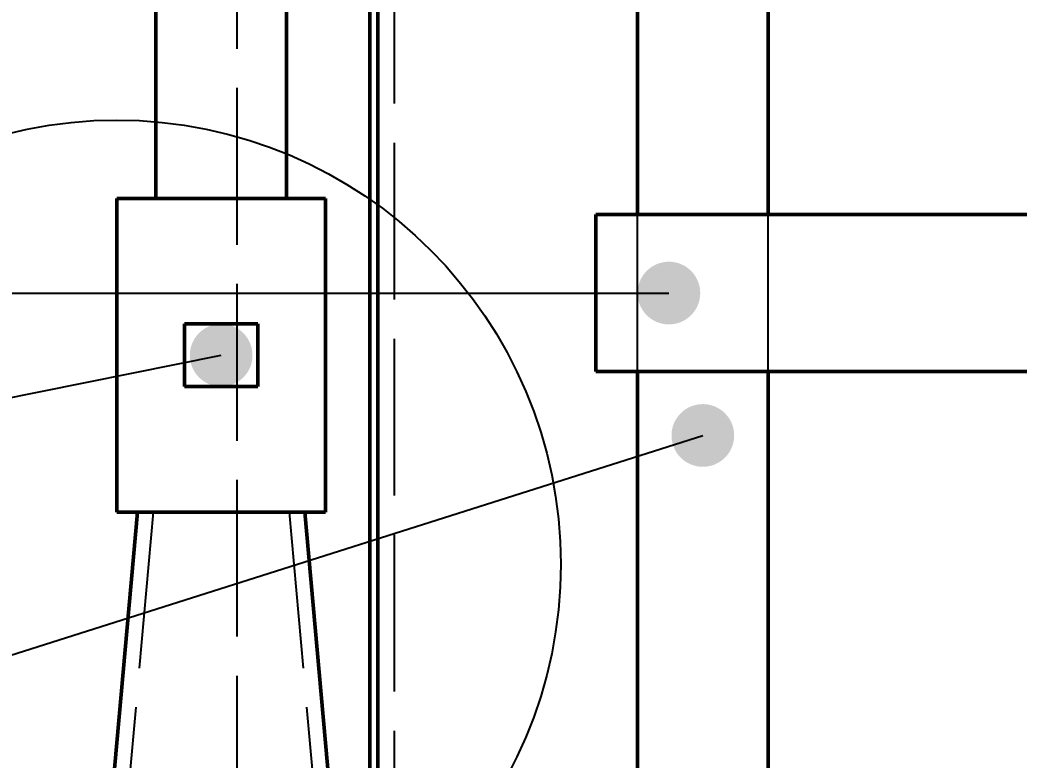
# Model space of a CAD drawing. Header units: millimetres. Extents: x 0 to 420, y 0 to 297.
# Drawn here: x 66.07 to 85.2, y 183.64 to 197.8 of the extents above; entities that cross this region are included whole.
import ezdxf

# ---------------------------------------------------------------- set-up
doc = ezdxf.new("R2010")
doc.units = ezdxf.units.MM
doc.linetypes.add('ISO02-TRAZOS', pattern=[3.75, 3, -0.75])
for name, color, linetype, lineweight in [('01-VISIBLE', 7, 'CONTINUOUS', 50), ('02-OCULTA', 4, 'ISO02-TRAZOS', 25), ('04-COTA', 3, 'CONTINUOUS', 25), ('08-FINA', 5, 'CONTINUOUS', 25)]:
    doc.layers.add(name, color=color, linetype=linetype, lineweight=lineweight)
doc.styles.add('ISO3098', font='isocpeur.ttf')
doc.dimstyles.new('FLAMA-ISO', dxfattribs={"dimtxt": 3.5, "dimasz": 3, "dimexe": 2, "dimexo": 1, "dimgap": 1, "dimtad": 1, "dimdec": 1, "dimtxsty": 'ISO3098', "dimcen": 2.5, "dimclrd": 3, "dimclre": 3, "dimclrt": 3, "dimazin": 3, "dimtfac": 1, "dimtmove": 0, "dimatfit": 3, "dimlwd": 25, "dimlwe": 25})

msp = doc.modelspace()

# ---------------------------------------------------------------- hatches: boundary and pattern name
at = {"layer": '08-FINA'}
h = msp.add_hatch(color=7, dxfattribs=at)
h.dxf.hatch_style = 1
edge = h.paths.add_edge_path()
edge.add_arc((78.496, 192.575), 0.6, 0, 360)
h = msp.add_hatch(color=7, dxfattribs=at)
h.dxf.hatch_style = 1
edge = h.paths.add_edge_path()
edge.add_arc((69.925, 191.385), 0.6, 0, 360)
h = msp.add_hatch(color=7, dxfattribs=at)
h.dxf.hatch_style = 1
edge = h.paths.add_edge_path()
edge.add_arc((79.146, 189.85), 0.6, 0, 360)

# ---------------------------------------------------------------- linework, layer by layer
at = {"layer": '01-VISIBLE'}
for p, q in [((68.675, 216.17), (68.675, 194.385)), ((71.175, 206.105), (71.175, 194.385)), ((72.77, 180.525), (72.77, 206.105)), ((72.925, 180.525), (72.925, 206.105)), ((77.896, 194.075), (77.896, 205.431)), ((80.396, 194.075), (80.396, 205.431)), ((67.925, 188.385), (67.925, 194.385)), ((67.925, 194.385), (71.925, 194.385)), ((71.925, 188.385), (71.925, 194.385)), ((77.096, 191.075), (77.096, 194.075)), ((77.096, 194.075), (96.404, 194.075)), ((69.225, 191.985), (70.625, 191.985)), ((69.225, 190.785), (69.225, 191.985)), ((70.625, 190.785), (70.625, 191.985)), ((77.096, 191.075), (96.404, 191.075)), ((77.896, 179.72), (77.896, 191.075)), ((80.396, 179.72), (80.396, 191.075)), ((69.225, 190.785), (70.625, 190.785)), ((68.325, 188.385), (66.525, 168.385)), ((67.925, 188.385), (71.925, 188.385)), ((71.525, 188.385), (72.232, 180.525))]:
    msp.add_line(p, q, dxfattribs=at)
at = {"layer": '02-OCULTA'}
for p, q in [((70.23, 171), (70.23, 220.657)), ((73.245, 166.2), (73.245, 206.8)), ((67.925, 188.385), (67.925, 194.385)), ((67.925, 194.385), (71.925, 194.385)), ((71.925, 188.385), (71.925, 194.385)), ((77.096, 191.075), (77.096, 194.075)), ((77.096, 194.075), (85.75, 194.075)), ((77.896, 191.075), (77.896, 194.075)), ((80.396, 191.075), (80.396, 194.075)), ((69.225, 191.985), (70.625, 191.985)), ((69.225, 190.785), (69.225, 191.985)), ((70.625, 190.785), (70.625, 191.985)), ((77.096, 191.075), (85.75, 191.075)), ((69.225, 190.785), (70.625, 190.785)), ((68.625, 188.385), (66.825, 168.385)), ((67.925, 188.385), (71.925, 188.385)), ((71.225, 188.385), (73.025, 168.385))]:
    msp.add_line(p, q, dxfattribs=at)
for points in [[(71.175, 194.385), (71.125, 194.385), (71.075, 194.385), (71.025, 194.385), (70.975, 194.385), (70.925, 194.385), (70.875, 194.385), (70.825, 194.385), (70.775, 194.385), (70.725, 194.385), (70.675, 194.385), (70.625, 194.385), (70.575, 194.385), (70.525, 194.385), (70.475, 194.385), (70.425, 194.385), (70.375, 194.385), (70.325, 194.385), (70.275, 194.385), (70.225, 194.385), (70.175, 194.385), (70.125, 194.385), (70.075, 194.385), (70.025, 194.385), (69.975, 194.385), (69.925, 194.385), (69.875, 194.385), (69.825, 194.385), (69.775, 194.385), (69.725, 194.385), (69.675, 194.385), (69.625, 194.385), (69.575, 194.385), (69.525, 194.385), (69.475, 194.385), (69.425, 194.385), (69.375, 194.385), (69.325, 194.385), (69.275, 194.385), (69.225, 194.385), (69.175, 194.385), (69.125, 194.385), (69.075, 194.385), (69.025, 194.385), (68.975, 194.385), (68.925, 194.385), (68.875, 194.385), (68.825, 194.385), (68.775, 194.385), (68.725, 194.385), (68.675, 194.385)], [(68.675, 194.385), (68.725, 194.385), (68.775, 194.385), (68.825, 194.385), (68.875, 194.385), (68.925, 194.385), (68.975, 194.385), (69.025, 194.385), (69.075, 194.385), (69.125, 194.385), (69.175, 194.385), (69.225, 194.385), (69.275, 194.385), (69.325, 194.385), (69.375, 194.385), (69.425, 194.385), (69.475, 194.385), (69.525, 194.385), (69.575, 194.385), (69.625, 194.385), (69.675, 194.385), (69.725, 194.385), (69.775, 194.385), (69.825, 194.385), (69.875, 194.385), (69.925, 194.385), (69.975, 194.385), (70.025, 194.385), (70.075, 194.385), (70.125, 194.385), (70.175, 194.385), (70.225, 194.385), (70.275, 194.385), (70.325, 194.385), (70.375, 194.385), (70.425, 194.385), (70.475, 194.385), (70.525, 194.385), (70.575, 194.385), (70.625, 194.385), (70.675, 194.385), (70.725, 194.385), (70.775, 194.385), (70.825, 194.385), (70.875, 194.385), (70.925, 194.385), (70.975, 194.385), (71.025, 194.385), (71.075, 194.385), (71.125, 194.385), (71.175, 194.385)], [(68.325, 188.385), (68.375, 188.385), (68.425, 188.385), (68.475, 188.385), (68.525, 188.385), (68.575, 188.385), (68.625, 188.385), (68.675, 188.385), (68.725, 188.385), (68.775, 188.385), (68.825, 188.385), (68.875, 188.385), (68.925, 188.385), (68.975, 188.385), (69.025, 188.385), (69.075, 188.385), (69.125, 188.385), (69.175, 188.385), (69.225, 188.385), (69.275, 188.385), (69.325, 188.385), (69.375, 188.385), (69.425, 188.385), (69.475, 188.385), (69.525, 188.385), (69.575, 188.385), (69.625, 188.385), (69.675, 188.385), (69.725, 188.385), (69.775, 188.385), (69.825, 188.385), (69.875, 188.385), (69.925, 188.385), (69.975, 188.385), (70.025, 188.385), (70.075, 188.385), (70.125, 188.385), (70.175, 188.385), (70.225, 188.385), (70.275, 188.385), (70.325, 188.385), (70.375, 188.385), (70.425, 188.385), (70.475, 188.385), (70.525, 188.385), (70.575, 188.385), (70.625, 188.385), (70.675, 188.385), (70.725, 188.385), (70.775, 188.385), (70.825, 188.385), (70.875, 188.385), (70.925, 188.385), (70.975, 188.385), (71.025, 188.385), (71.075, 188.385), (71.125, 188.385), (71.175, 188.385), (71.225, 188.385), (71.275, 188.385), (71.325, 188.385), (71.375, 188.385), (71.425, 188.385), (71.475, 188.385), (71.525, 188.385)], [(71.525, 188.385), (71.475, 188.385), (71.425, 188.385), (71.375, 188.385), (71.325, 188.385), (71.275, 188.385), (71.225, 188.385), (71.175, 188.385), (71.125, 188.385), (71.075, 188.385), (71.025, 188.385), (70.975, 188.385), (70.925, 188.385), (70.875, 188.385), (70.825, 188.385), (70.775, 188.385), (70.725, 188.385), (70.675, 188.385), (70.625, 188.385), (70.575, 188.385), (70.525, 188.385), (70.475, 188.385), (70.425, 188.385), (70.375, 188.385), (70.325, 188.385), (70.275, 188.385), (70.225, 188.385), (70.175, 188.385), (70.125, 188.385), (70.075, 188.385), (70.025, 188.385), (69.975, 188.385), (69.925, 188.385), (69.875, 188.385), (69.825, 188.385), (69.775, 188.385), (69.725, 188.385), (69.675, 188.385), (69.625, 188.385), (69.575, 188.385), (69.525, 188.385), (69.475, 188.385), (69.425, 188.385), (69.375, 188.385), (69.325, 188.385), (69.275, 188.385), (69.225, 188.385), (69.175, 188.385), (69.125, 188.385), (69.075, 188.385), (69.025, 188.385), (68.975, 188.385), (68.925, 188.385), (68.875, 188.385), (68.825, 188.385), (68.775, 188.385), (68.725, 188.385), (68.675, 188.385), (68.625, 188.385), (68.575, 188.385), (68.525, 188.385), (68.475, 188.385), (68.425, 188.385), (68.375, 188.385), (68.325, 188.385)], [(68.625, 188.385), (68.675, 188.385), (68.725, 188.385), (68.775, 188.385), (68.825, 188.385), (68.875, 188.385), (68.925, 188.385), (68.975, 188.385), (69.025, 188.385), (69.075, 188.385), (69.125, 188.385), (69.175, 188.385), (69.225, 188.385), (69.275, 188.385), (69.325, 188.385), (69.375, 188.385), (69.425, 188.385), (69.475, 188.385), (69.525, 188.385), (69.575, 188.385), (69.625, 188.385), (69.675, 188.385), (69.725, 188.385), (69.775, 188.385), (69.825, 188.385), (69.875, 188.385), (69.925, 188.385), (69.975, 188.385), (70.025, 188.385), (70.075, 188.385), (70.125, 188.385), (70.175, 188.385), (70.225, 188.385), (70.275, 188.385), (70.325, 188.385), (70.375, 188.385), (70.425, 188.385), (70.475, 188.385), (70.525, 188.385), (70.575, 188.385), (70.625, 188.385), (70.675, 188.385), (70.725, 188.385), (70.775, 188.385), (70.825, 188.385), (70.875, 188.385), (70.925, 188.385), (70.975, 188.385), (71.025, 188.385), (71.075, 188.385), (71.125, 188.385), (71.175, 188.385), (71.225, 188.385)], [(71.225, 188.385), (71.175, 188.385), (71.125, 188.385), (71.075, 188.385), (71.025, 188.385), (70.975, 188.385), (70.925, 188.385), (70.875, 188.385), (70.825, 188.385), (70.775, 188.385), (70.725, 188.385), (70.675, 188.385), (70.625, 188.385), (70.575, 188.385), (70.525, 188.385), (70.475, 188.385), (70.425, 188.385), (70.375, 188.385), (70.325, 188.385), (70.275, 188.385), (70.225, 188.385), (70.175, 188.385), (70.125, 188.385), (70.075, 188.385), (70.025, 188.385), (69.975, 188.385), (69.925, 188.385), (69.875, 188.385), (69.825, 188.385), (69.775, 188.385), (69.725, 188.385), (69.675, 188.385), (69.625, 188.385), (69.575, 188.385), (69.525, 188.385), (69.475, 188.385), (69.425, 188.385), (69.375, 188.385), (69.325, 188.385), (69.275, 188.385), (69.225, 188.385), (69.175, 188.385), (69.125, 188.385), (69.075, 188.385), (69.025, 188.385), (68.975, 188.385), (68.925, 188.385), (68.875, 188.385), (68.825, 188.385), (68.775, 188.385), (68.725, 188.385), (68.675, 188.385), (68.625, 188.385)]]:
    msp.add_lwpolyline(points, dxfattribs=at)
at = {"layer": '08-FINA'}
for p, q in [((35, 192.575), (78.496, 192.575)), ((34.922, 184.362), (69.925, 191.385)), ((34.813, 175.785), (79.146, 189.85))]:
    msp.add_line(p, q, dxfattribs=at)
msp.add_circle((67.925, 187.385), 8.5, dxfattribs=at)

# ---------------------------------------------------------------- dimensions: what is measured, and where the dimension line sits
at = {"layer": '04-COTA'}
msp.add_linear_dim(base=(53, 153), p1=(72.925, 153), p2=(83.75, 218.93), angle=90, dimstyle='FLAMA-ISO', override={"dimlfac": 10}, dxfattribs=at).render()

doc.saveas('drawing.dxf')
